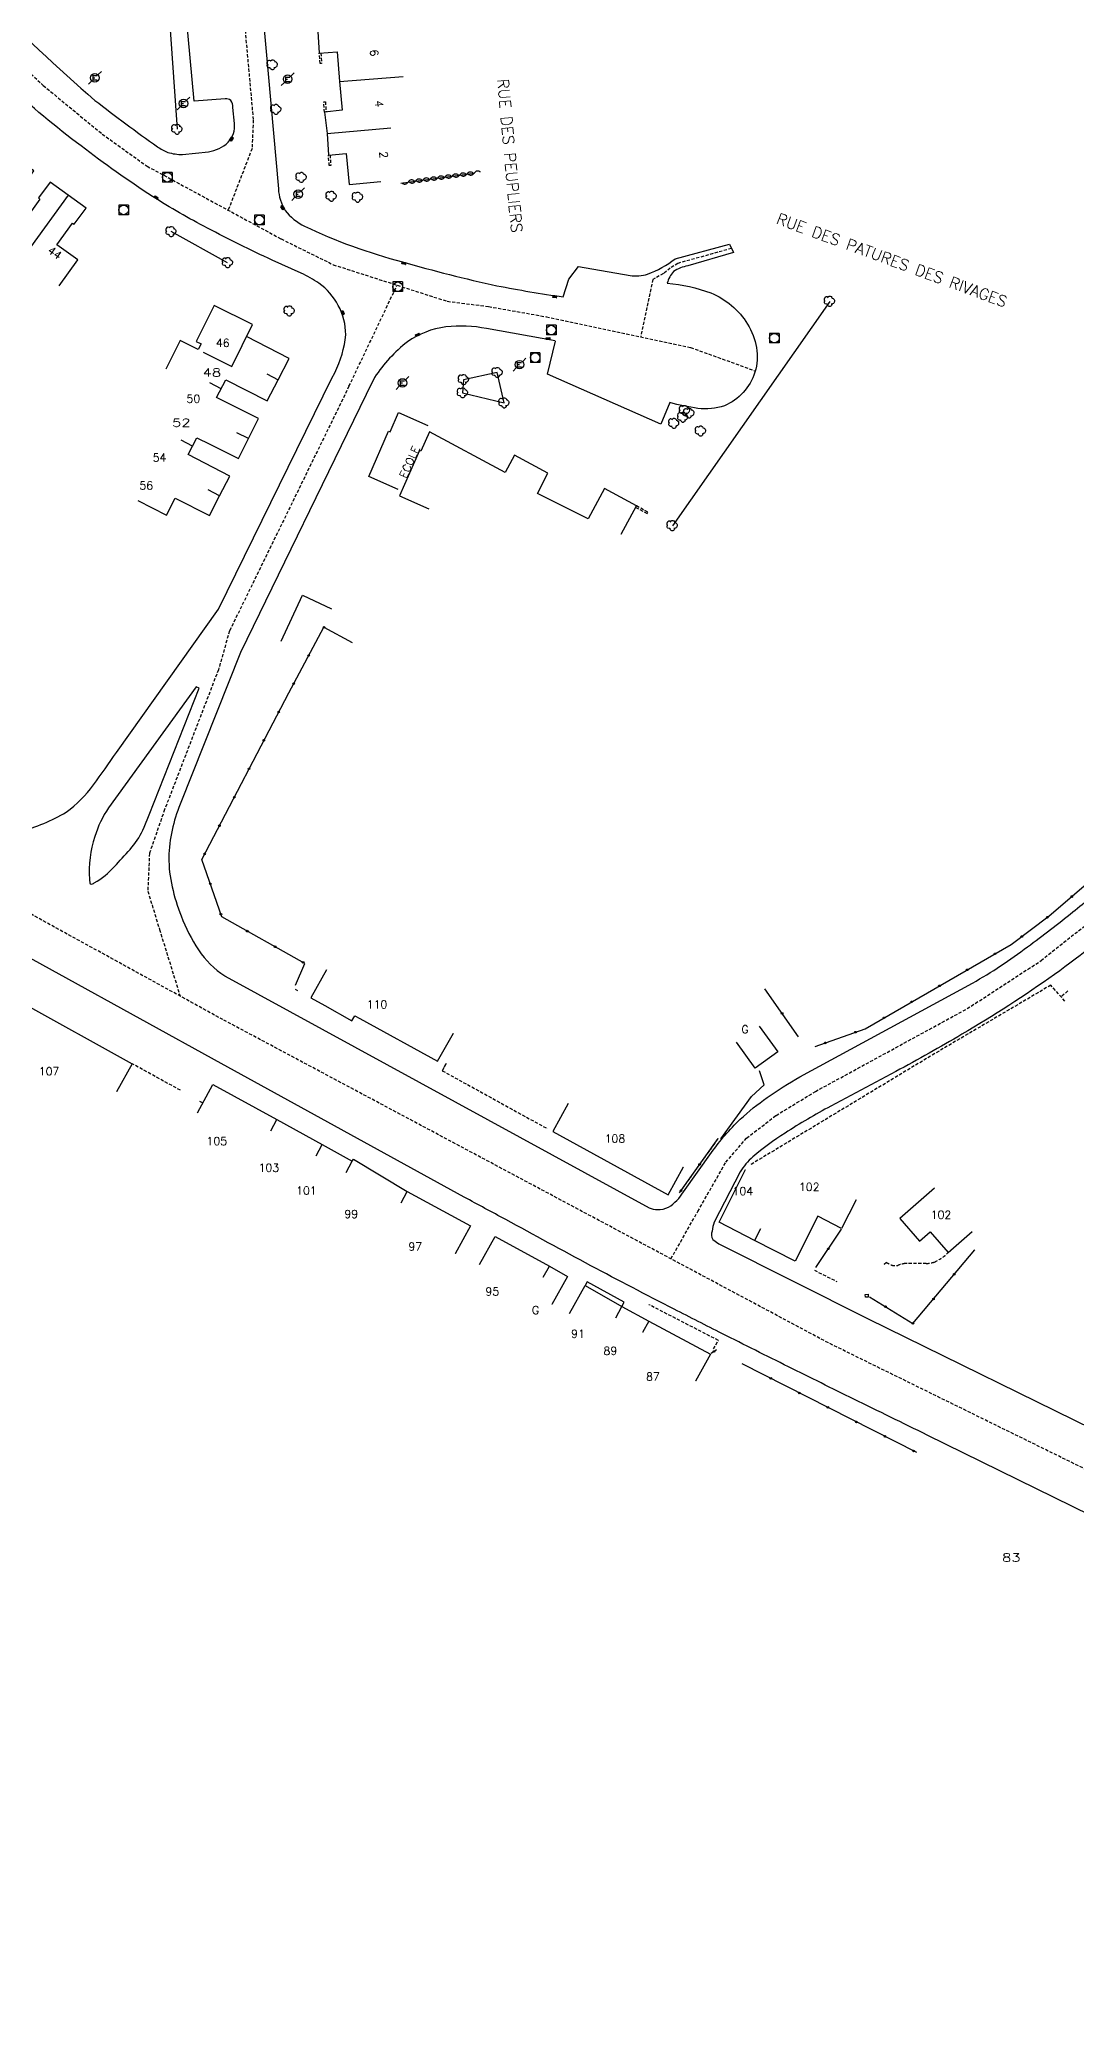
# Model space of a CAD drawing. Header units: millimetres. Extents: x 108999 to 110000, y 127999 to 129001.
# Drawn here: x 109572.3 to 109734.2, y 128439.6 to 128747.2 of the extents above; entities that cross this region are included whole.
import ezdxf
from ezdxf.enums import TextEntityAlignment as Align

# ---------------------------------------------------------------- set-up
doc = ezdxf.new("R2010")
doc.units = ezdxf.units.MM
doc.linetypes.add('DASHED', pattern=[0.75, 0.5, -0.25])
doc.layers.get('0').update_dxf_attribs({"linetype": 'CONTINUOUS'})
for name, color, linetype in [('W0001', 6, 'DASHED'), ('W0008', 7, 'CONTINUOUS'), ('W0100', 7, 'CONTINUOUS'), ('W0112', 1, 'DASHED'), ('W0300', 7, 'CONTINUOUS'), ('W0302', 3, 'CONTINUOUS'), ('W0310', 3, 'CONTINUOUS'), ('W0322', 7, 'CONTINUOUS'), ('W0400', 7, 'CONTINUOUS'), ('W0420', 7, 'CONTINUOUS'), ('W0471', 7, 'CONTINUOUS'), ('W0989', 7, 'CONTINUOUS'), ('W0991', 7, 'CONTINUOUS'), ('W1102', 7, 'CONTINUOUS')]:
    doc.layers.add(name, color=color, linetype=linetype)
doc.styles.get("Standard").update_dxf_attribs({"font": 'romans.shx', "width": 0.85})

# ---------------------------------------------------------------- blocks, each defined once
blk = doc.blocks.new('T300')
for p, q in [((-0.8, 0.51), (-0.86, 0.34)), ((-0.86, 0.34), (-0.86, 0.17)), ((-0.86, 0.17), (-0.74, 0.06)), ((-0.69, 0.63), (-0.8, 0.51)), ((-0.8, -0.06), (-0.74, 0.06)), ((-0.74, 0.06), (-0.69, 0.11)), ((-0.57, 0.69), (-0.69, 0.63)), ((-0.46, 0.69), (-0.57, 0.69)), ((-0.29, 0.63), (-0.46, 0.69)), ((-0.29, 0.63), (-0.17, 0.74)), ((-0.23, 0.57), (-0.29, 0.63)), ((-0.17, 0.74), (-0.06, 0.8)), ((-0.06, 0.8), (0.06, 0.8)), ((0.06, 0.8), (0.23, 0.74)), ((0.23, 0.74), (0.34, 0.63)), ((0.34, 0.63), (0.4, 0.51)), ((0.46, 0.46), (0.34, 0.46)), ((0.4, 0.51), (0.4, 0.46)), ((0.57, 0.4), (0.46, 0.46)), ((0.57, 0.4), (0.69, 0.29)), ((0.69, 0.29), (0.74, 0.17)), ((0.74, 0.06), (0.69, -0.17)), ((0.74, 0.17), (0.74, 0.06)), ((-0.8, -0.17), (-0.8, -0.06)), ((-0.8, -0.23), (-0.8, -0.17)), ((-0.74, -0.34), (-0.8, -0.23)), ((-0.69, -0.4), (-0.74, -0.34)), ((-0.51, -0.46), (-0.69, -0.4)), ((-0.4, -0.46), (-0.51, -0.46)), ((-0.4, -0.46), (-0.34, -0.46)), ((-0.34, -0.46), (-0.34, -0.4)), ((-0.34, -0.51), (-0.34, -0.46)), ((-0.29, -0.63), (-0.34, -0.51)), ((-0.17, -0.74), (-0.29, -0.63)), ((-0.06, -0.8), (-0.17, -0.74)), ((0.06, -0.8), (-0.06, -0.8)), ((0.17, -0.74), (0.06, -0.8)), ((0.23, -0.69), (0.17, -0.74)), ((0.29, -0.46), (0.23, -0.46)), ((0.29, -0.63), (0.23, -0.69)), ((0.46, -0.4), (0.29, -0.46)), ((0.34, -0.51), (0.29, -0.63)), ((0.34, -0.51), (0.34, -0.46)), ((0.57, -0.34), (0.46, -0.4)), ((0.63, -0.29), (0.57, -0.34)), ((0.69, -0.17), (0.63, -0.29))]:
    blk.add_line(p, q)
blk = doc.blocks.new('T400')
for p, q in [((-0.15, 0.3), (0.15, 0.3)), ((-0.15, -0.25), (-0.15, 0.3)), ((-0.15, 0.15), (0.15, 0.15)), ((-0.15, 0), (0.15, 0)), ((0.15, 0.3), (0.15, -0.25)), ((-0.15, -0.15), (0.15, -0.15)), ((-0.15, -0.25), (-0.15, -0.3)), ((-0.15, -0.3), (0.15, -0.3)), ((0.15, -0.3), (0.15, -0.25))]:
    blk.add_line(p, q)
blk = doc.blocks.new('T420')
for p, q in [((0.75, 0.75), (-0.75, 0.75)), ((-0.75, 0.75), (-0.75, -0.75)), ((0.75, 0.75), (0.75, -0.75)), ((0.75, -0.75), (-0.75, -0.75))]:
    blk.add_line(p, q)
blk.add_ellipse((0, 0), major_axis=(-0.53, 0.53), ratio=1, start_param=3.926991, end_param=10.210176)
blk = doc.blocks.new('T471')
for p, q in [((-0.333334, 0.333334), (-0.333334, -0.333334)), ((-0.333334, 0.333334), (0.333334, 0.333334)), ((-0.333334, 0), (0, 0)), ((0.500001, 0.500001), (1.000002, 1.000002)), ((-0.500001, -0.500001), (-1.000002, -1.000002)), ((-0.333334, -0.333334), (0.333334, -0.333334))]:
    blk.add_line(p, q)
blk.add_ellipse((0, 0), major_axis=(0.471405, 0.471405), ratio=1, start_param=5.4977871438, end_param=11.780972451)
blk = doc.blocks.new('t310o')
at = {"color": 0, "linetype": 'Continuous'}
for centre, start, end in [((-0.5, 0.38), 216.8699, 323.1304), ((0.5, -0.37), 36.8699, 143.1303)]:
    blk.add_arc(centre, 0.625, start, end, dxfattribs=at)
blk = doc.blocks.new('OH01')
at = {"layer": 'W0322', "color": 0}
for radius in [0.25, 0.15]:
    blk.add_circle((0, 0), radius, dxfattribs=at)

msp = doc.modelspace()

# ---------------------------------------------------------------- linework, layer by layer
at = {"layer": 'W0001'}
for points in [[(109592.51, 128879.88), (109593.05, 128873.68), (109595.5, 128846.74), (109599.03, 128808.22), (109603.24, 128762.08), (109605.72, 128734.61), (109605.53, 128730.16), (109601.81, 128720.54)], [(109566.68, 128746.01), (109572.94, 128740.02), (109582.15, 128732.44), (109589.14, 128727.42), (109610.07, 128716.06), (109618.21, 128712.03), (109636.01, 128706.31), (109642.46, 128705.5), (109651.49, 128703.89), (109673.99, 128699.11), (109684.1, 128695.43)], [(109680.39, 128714.57), (109672, 128712.23), (109670.83, 128711.5), (109669.74, 128710.65), (109668.12, 128709.72), (109666.21, 128700.76)], [(109620.67, 128693.04), (109628.18, 128708.83)], [(109620.67, 128693.04), (109602.02, 128654.82), (109600.29, 128648.77), (109591.89, 128626.92), (109589.52, 128620.1), (109589.26, 128614.17), (109591.09, 128608.21), (109594.3, 128597.79), (109594.3, 128597.79)], [(110000, 128409.46), (109961.62, 128421.5), (109912.08, 128437.22), (109889.28, 128448.54), (109770.88, 128506.54), (109695.5, 128543.62), (109600.99, 128594.11), (109519.68, 128638.83), (109519.68, 128638.83)], [(109670.93, 128556.77), (109675.12, 128564.15), (109679.5, 128571.84), (109682.74, 128575.61), (109687.34, 128579.16), (109693.48, 128582.89), (109717.18, 128595.83), (109728.7, 128603.33), (109741.32, 128613.4)]]:
    msp.add_lwpolyline(points, dxfattribs=at)
at = {"layer": 'W0008', "flags": 128}
for points in [[(109604.91, 128776.67), (109609.64, 128723.88, 0.1242), (109610.71, 128720.51, 0.1137), (109613.72, 128718.05, 0.0481), (109629, 128712.49, 0.0165), (109643.77, 128708.74, 0.0129), (109654.1, 128707.01)], [(109563.92, 128753.68, 0.0183), (109581, 128737.7, 0.0117), (109590.76, 128730.46, 0.0566), (109592.37, 128729.58, 0.0724), (109594.68, 128729.23), (109598.73, 128729.65, 0.1364), (109601.83, 128731.15, 0.2051), (109602.81, 128734.08), (109602.55, 128736.59, 0.1635), (109602.22, 128737.69, 0.2038), (109601.35, 128737.95), (109596.48, 128737.58), (109594.69, 128757.37)], [(109618.01, 128694.32), (109618.45, 128695.16, 0.0953), (109620.16, 128701.08, 0.1265), (109619, 128705.66, 0.1152), (109615.97, 128709.15, 0.0412), (109613.2, 128710.71), (109608.67, 128712.74, -0.0099), (109598.56, 128717.74, -0.0204), (109589.99, 128722.7, -0.0208), (109578.87, 128730.58, -0.0307), (109567.4, 128740.2, 0.0048)], [(109654.1, 128707.01), (109655, 128709.78), (109656.51, 128711.73), (109664.54, 128710.34, 0.1155), (109667.29, 128710.57, 0.0794), (109671.58, 128712.94), (109680.09, 128715.22), (109680.7, 128713.91), (109673.55, 128711.85, 0.1054), (109671.35, 128710.96, 0.1199), (109670.34, 128709.14, -0.0682), (109677.17, 128707.62, -0.0741), (109680.39, 128705.65, -0.0826), (109682.89, 128702.75, -0.0935), (109684.26, 128699.08, -0.1183), (109684.04, 128695.22, -0.1091), (109682.19, 128692.07, -0.1127), (109679.27, 128690.01, -0.1222), (109675.14, 128689.59, -0.0347), (109670.73, 128690.5), (109669.36, 128687.12), (109651.66, 128694.92), (109652.88, 128700.11)], [(109652.84, 128700.13), (109642.13, 128702.05, 0.0787), (109635.8, 128702.32, 0.1192), (109629.78, 128699.99, 0.0782), (109624.67, 128694.43), (109623.34, 128691.76)]]:
    msp.add_lwpolyline(points, format="xyb", dxfattribs=at)
at = {"layer": 'W0008'}
for points in [[(109519.59, 128645.85), (109560.8, 128623.17, 0.156), (109564.9, 128622.52, 0.0444), (109569.3, 128623.54, 0.0776), (109576.52, 128626.53, 0.078), (109580.77, 128630.78, 0.0096), (109584.37, 128635.84), (109600.3, 128658.2), (109618.01, 128694.32), (109618.01, 128694.32)], [(109623.34, 128691.76), (109603.75, 128651.44), (109594.32, 128627.76, 0.0912), (109592.55, 128619.48, 0.0572), (109593.06, 128614.85, 0.0393), (109594.47, 128610.31, 0.056), (109597.19, 128605, 0.1048), (109601.28, 128600.95), (109601.35, 128600.9), (109667.55, 128564.72, 0.1221), (109668.82, 128564.44, 0.1192), (109670.56, 128564.81, 0.1182), (109672.87, 128567.22), (109677.25, 128573.36, -0.0496), (109681.74, 128578.55, -0.0333), (109685.94, 128581.93, -0.0302), (109691.07, 128585.17), (109718, 128599.82, 0.0341), (109726.59, 128605.49, 0.0103), (109733.67, 128610.93, 0.01), (109739.41, 128615.72)], [(109589.47, 128626.08), (109597.29, 128645.87), (109596.83, 128646.11), (109583.15, 128627.19, 0.0812), (109581, 128622.7, 0.0952), (109580.14, 128616.04, 0.0169), (109580.19, 128615.6, 0.123), (109580.27, 128615.32, 0.282), (109580.91, 128615.47, 0.089), (109584.04, 128618.04, 0.0135), (109586.49, 128620.71, 0.0668), (109588.5, 128623.71), (109588.72, 128624.18), (109589.47, 128626.08), (109589.47, 128626.08)], [(109743.24, 128611.09, -0.0235), (109730.81, 128601.17, -0.0219), (109716.35, 128591.83, -0.0117), (109706.02, 128586), (109695.88, 128580.6, 0.0217), (109688.75, 128576.39, 0.039), (109683.73, 128572.67, 0.09), (109681.75, 128570.32), (109677.66, 128562.46, 0.08), (109677.38, 128561.07, 0.2535), (109677.47, 128559.78), (109678.38, 128559.07), (109678.38, 128559.07)], [(109853.43, 128422.9), (109866.74, 128447.94, 0.1109), (109867.52, 128450.53, 0.1069), (109867.36, 128451.69, 0.1778), (109865.82, 128453.17), (109850.45, 128460.71), (109756.3, 128506.92), (109710.94, 128529.21, -0.0002), (109699.47, 128534.84, -0.0011), (109689.27, 128539.89, -0.0015), (109678.95, 128545.06, -0.0015), (109671.42, 128548.89, -0.0043), (109658.43, 128555.68, -0.0013), (109645.14, 128562.88, -0.0017), (109638.66, 128566.39), (109600.7, 128587.27), (109562.71, 128608.17), (109559.96, 128606.86), (109554.73, 128609.78, 0.1728), (109553.64, 128609.95, 0.2176), (109552.5, 128609.19), (109551.26, 128606.95), (109551.26, 128606.95)], [(109678.38, 128559.07), (109701.73, 128547.36), (109739.63, 128528.72), (109785.46, 128506.17), (109835.26, 128481.76), (109863.58, 128467.91), (109872.02, 128463.76, 0.0807), (109874.18, 128463.1, 0.0771), (109876.51, 128463.17, 0.1325), (109878.78, 128464.1), (109884.3, 128468.82), (109973.78, 128550.08), (109976.61, 128552.72), (109995.37, 128569.8, 0.006002), (110000, 128574.15, 0.0044)]]:
    msp.add_lwpolyline(points, format="xyb", dxfattribs=at)
msp.add_lwpolyline([(109663.28, 128549.3), (109663.61, 128549.98), (109657.84, 128553.16), (109657.54, 128552.59), (109657.54, 128552.59)], dxfattribs=at)
at = {"layer": 'W0100', "flags": 128}
for points in [[(109621.24, 128773.32), (109616.26, 128772.84), (109616.73, 128767.98), (109613.93, 128767.71), (109614.32, 128764.39), (109614.56, 128760.95), (109617.31, 128761.2), (109617.73, 128756.74), (109618.28, 128752.16), (109615.39, 128751.81), (109615.8, 128748.44), (109616.03, 128745.06), (109618.8, 128745.29), (109619.19, 128740.62), (109619.6, 128736.16), (109616.85, 128735.85), (109617.24, 128732.5), (109617.46, 128729.15), (109620.22, 128729.38), (109620.68, 128724.54), (109625.66, 128725.01)], [(109575.42, 128708.73), (109578.34, 128712.79), (109575.05, 128715.15), (109577.51, 128718.52), (109577.78, 128718.36), (109579.62, 128720.84), (109576.82, 128722.87), (109574, 128724.92), (109572.19, 128722.46), (109572.43, 128722.28), (109569.94, 128718.82), (109566.97, 128720.96), (109569.4, 128724.34), (109569.68, 128724.17), (109571.49, 128726.67), (109568.35, 128728.94), (109565.42, 128731.07), (109561.72, 128725.96), (109562.42, 128725.45), (109561.84, 128724.65), (109559.26, 128726.49), (109556.34, 128722.43)], [(109597.89, 128698.38), (109602.36, 128696.14), (109605.63, 128702.68), (109599.64, 128705.68), (109596.82, 128700.04), (109597.59, 128699.65), (109597.14, 128698.76), (109594.3, 128700.18), (109592.06, 128695.71)], [(109663.18, 128669.95), (109665.55, 128674.35), (109660.53, 128677.05), (109657.98, 128672.31), (109650.12, 128676.31), (109651.72, 128679.46), (109646.5, 128682.27), (109645.06, 128679.55), (109633.23, 128685.92), (109631.9, 128682.89), (109631.66, 128683), (109628.56, 128675.93), (109633.14, 128673.92)]]:
    msp.add_lwpolyline(points, dxfattribs=at)
at = {"layer": 'W0112'}
for p, q in [((109701.24, 128551.19), (109701.69, 128551.22)), ((109701.27, 128550.74), (109701.24, 128551.19)), ((109701.72, 128550.77), (109701.27, 128550.74)), ((109701.69, 128551.22), (109701.72, 128550.77))]:
    msp.add_line(p, q, dxfattribs=at)
for points in [[(109616.28, 128745.08), (109616.4, 128743.48), (109616.16, 128743.46), (109616.03, 128745.06)], [(109616.85, 128735.85), (109616.73, 128737.47), (109616.98, 128737.49), (109617.09, 128735.88)], [(109617.71, 128729.17), (109617.84, 128727.52), (109617.59, 128727.5), (109617.46, 128729.15)], [(109665.43, 128674.13), (109667.19, 128673.18), (109667.31, 128673.4), (109665.55, 128674.35)], [(109612.66, 128598.63), (109612.31, 128598.8), (109612.31, 128598.8)], [(109732.42, 128597), (109730.22, 128599.49), (109712.11, 128588.81), (109683.35, 128571.45), (109683.35, 128571.45)], [(109732.87, 128598.59), (109731.82, 128597.68), (109731.82, 128597.68)], [(109594.36, 128583.08), (109586.8, 128587.22), (109586.8, 128587.22)], [(109635.24, 128586.09), (109635.84, 128587.28), (109635.23, 128586.13), (109651.65, 128577.07), (109651.65, 128577.07)], [(109597.8, 128581.1), (109597.37, 128581.33), (109597.37, 128581.33)], [(109672.28, 128567.08), (109678.36, 128575.58), (109678.36, 128575.58)], [(109693.31, 128554.98), (109696.81, 128553.21), (109696.81, 128553.21)], [(109677.59, 128542.68), (109678.33, 128544.01), (109667.5, 128549.59), (109667.5, 128549.59)]]:
    msp.add_lwpolyline(points, dxfattribs=at)
msp.add_lwpolyline([(109714.19, 128557.73, -0.096), (109712.05, 128556.25, -0.0857), (109710.78, 128556.03), (109707.48, 128556.02, 0.0519), (109706.33, 128555.73, -0.1228), (109705.4, 128555.76, -0.0661), (109704.57, 128556.18), (109704.14, 128555.82), (109704.14, 128555.82)], format="xyb", dxfattribs=at)
at = {"layer": 'W0302', "flags": 128}
for points in [[(109592.18, 128756.91), (109593.84, 128733.18)], [(109601.73, 128712.34), (109592.92, 128717.19)], [(109695.71, 128706.3), (109671.15, 128671.26)], [(109643.82, 128695.19), (109638.56, 128694.07), (109638.41, 128692.01), (109644.89, 128690.44), (109643.82, 128695.19)]]:
    msp.add_lwpolyline(points, dxfattribs=at)
at = {"layer": 'W0310', "flags": 128}
msp.add_lwpolyline([(109628.76, 128724.78), (109640.27, 128726.34)], dxfattribs=at)
at = {"layer": 'W0310'}
for points in [[(109610.09, 128653.25), (109613.41, 128660.39), (109617.94, 128658.28), (109617.94, 128658.28)], [(109678.72, 128575.5), (109683.49, 128582.09), (109685.46, 128583.94), (109684.76, 128586.13), (109684.76, 128586.13)]]:
    msp.add_lwpolyline(points, dxfattribs=at)
at = {"layer": 'W0322'}
for points in [[(109693.44, 128589.92), (109701.24, 128592.69), (109724.01, 128605.84), (109729.99, 128610.33), (109755.63, 128632.28), (109772.42, 128646.37), (109813.37, 128681.5), (109813.37, 128681.5)], [(109612.31, 128599.48), (109613.77, 128602.9), (109600.82, 128610.16), (109597.71, 128619.15), (109611.26, 128645.16), (109616.76, 128655.39), (109621.17, 128653.02), (109621.17, 128653.02)], [(109690.84, 128591.44), (109685.59, 128598.9), (109685.59, 128598.9)], [(109672.26, 128567.08), (109678.29, 128575.56), (109678.29, 128575.56)], [(109693.54, 128555.38), (109697.53, 128561.4), (109697.53, 128561.4)], [(109701.9, 128550.81), (109708.69, 128546.67), (109718.36, 128558.14), (109718.36, 128558.14)], [(109678.05, 128542.56), (109677.19, 128541.99), (109677.19, 128541.99)], [(109709.3, 128526.49), (109682.05, 128540.33), (109682.05, 128540.33)]]:
    msp.add_lwpolyline(points, dxfattribs=at)
at = {"layer": 'W1102'}
for p, q in [((109619.19, 128740.62), (109629.15, 128741.45)), ((109617.24, 128732.5), (109627.19, 128733.41)), ((109576.82, 128722.87), (109570.95, 128714.78))]:
    msp.add_line(p, q, dxfattribs=at)
for points in [[(109587.73, 128675.21), (109592.17, 128672.92), (109593.54, 128675.58), (109598.88, 128672.84), (109600.47, 128675.92), (109602.06, 128679.01), (109595.57, 128682.36), (109596.94, 128685.01), (109598.93, 128684.01), (109603.4, 128681.76), (109604.96, 128684.88), (109606.53, 128688), (109602.06, 128690.24), (109600, 128691.27), (109601.43, 128694.06), (109607.9, 128690.74), (109609.61, 128694.07), (109611.31, 128697.4), (109604.69, 128700.79)], [(109600.72, 128692.66), (109598.94, 128693.57), (109598.94, 128693.57)], [(109607.83, 128694.98), (109609.61, 128694.07), (109609.61, 128694.07)], [(109628.33, 128676.94), (109623.75, 128678.95), (109626.86, 128686.02), (109627.09, 128685.92), (109628.42, 128688.94), (109633, 128686.93), (109633, 128686.93)], [(109596.25, 128683.68), (109594.48, 128684.6), (109594.48, 128684.6)], [(109604.96, 128684.88), (109603.18, 128685.79), (109603.18, 128685.79)], [(109600.47, 128675.92), (109598.69, 128676.84), (109598.69, 128676.84)], [(109617.17, 128601.89), (109614.72, 128597.53), (109616.9, 128596.3), (109621.11, 128593.93), (109621.57, 128594.73), (109622.34, 128594.31), (109634.51, 128587.65), (109636.97, 128592.01), (109636.97, 128592.01)], [(109563.79, 128594.25), (109566.21, 128598.62), (109569.38, 128596.9), (109586.8, 128587.22), (109584.37, 128582.85), (109584.37, 128582.85)], [(109684.71, 128593.11), (109687.63, 128589.06), (109684.09, 128586.51), (109681.17, 128590.57), (109681.17, 128590.57)], [(109597.04, 128579.58), (109599.44, 128583.96), (109609.4, 128578.51), (109616.48, 128574.59), (109621.17, 128571.98), (109621.38, 128572.32), (109629.76, 128567.25), (109639.62, 128561.91), (109637.24, 128557.51), (109637.24, 128557.51)], [(109654.87, 128581.01), (109652.47, 128576.62), (109670.5, 128566.74), (109672.91, 128571.12), (109672.91, 128571.12)], [(109608.45, 128576.75), (109609.4, 128578.51), (109609.4, 128578.51)], [(109615.53, 128572.84), (109616.48, 128574.59), (109616.48, 128574.59)], [(109620.22, 128570.22), (109621.17, 128571.98), (109621.17, 128571.98)], [(109699.82, 128565.97), (109697.55, 128561.51), (109693.86, 128563.39), (109690.3, 128556.41), (109683.98, 128559.64), (109678.43, 128562.46), (109682.57, 128570.68), (109682.57, 128570.68)], [(109628.81, 128565.49), (109629.76, 128567.25), (109629.76, 128567.25)], [(109712.07, 128567.79), (109706.63, 128563.06), (109709.71, 128559.51), (109711.38, 128560.96), (109714.19, 128557.73), (109717.96, 128561.01), (109717.96, 128561.01)], [(109684.89, 128561.42), (109683.98, 128559.64), (109683.98, 128559.64)], [(109641.05, 128555.86), (109643.47, 128560.23), (109651.96, 128555.62), (109654.78, 128553.97), (109652.35, 128549.6), (109652.35, 128549.6)], [(109650.99, 128553.87), (109651.96, 128555.62), (109651.96, 128555.62)], [(109655.09, 128548.23), (109657.55, 128552.59), (109663.28, 128549.3), (109667.48, 128546.99), (109677.08, 128541.85), (109674.74, 128537.64), (109674.74, 128537.64)], [(109662.3, 128547.56), (109663.28, 128549.3), (109663.28, 128549.3)], [(109667.48, 128546.99), (109666.5, 128545.25), (109666.5, 128545.25)]]:
    msp.add_lwpolyline(points, dxfattribs=at)

# ---------------------------------------------------------------- block references
at = {"layer": 'W0300'}
for p in [(109608.72, 128743.25), (109609.27, 128736.28), (109593.84, 128733.18), (109613.24, 128725.66), (109617.93, 128722.7), (109622.03, 128722.57), (109592.92, 128717.19), (109601.73, 128712.34), (109611.37, 128704.79), (109695.71, 128706.3), (109638.56, 128694.07), (109643.82, 128695.19), (109638.41, 128692.01), (109644.89, 128690.44), (109671.39, 128687.24), (109672.79, 128688.2), (109673.08, 128689.26), (109673.76, 128688.84), (109675.57, 128686.04), (109671.15, 128671.26)]:
    msp.add_blockref('T300', p, dxfattribs=at)
at = {"layer": 'W0310', "rotation": 7.733071636935514}
for p in [(109629.91, 128724.94), (109631.05, 128725.09), (109632.2, 128725.25), (109633.34, 128725.4), (109634.49, 128725.56), (109635.63, 128725.71), (109636.78, 128725.87), (109637.92, 128726.02), (109639.06, 128726.18), (109640.21, 128726.33)]:
    msp.add_blockref('t310o', p, dxfattribs=at)
at = {"layer": 'W0322', "yscale": 0.5, "zscale": 0.5}
for p, xscale, rotation in [((109616.76, 128655.39), 0.5, 61.69069083991942), ((109614.39, 128650.99), 0.5, 61.69069083991942), ((109612.02, 128646.58), 0.5, 61.69069083991942), ((109609.69, 128642.16), 0.4999999999999997, 62.48765083564362), ((109607.38, 128637.73), 0.4999999999999997, 62.48765083564362), ((109605.07, 128633.29), 0.4999999999999997, 62.48765083564362), ((109602.76, 128628.86), 0.4999999999999997, 62.48765083564362), ((109600.45, 128624.42), 0.4999999999999997, 62.48765083564362), ((109598.14, 128619.99), 0.4999999999999997, 62.48765083564362), ((109599.03, 128615.32), 0.5, 109.0670006003733), ((109733.5, 128613.34), 0.5, 40.55432127236647), ((109600.67, 128610.59), 0.5, 109.0670006003733), ((109729.69, 128610.11), 0.4999999999999998, 36.90530827167701), ((109604.78, 128607.94), 0.5, 150.7323969598803), ((109725.69, 128607.1), 0.4999999999999998, 36.90530827167701), ((109609.14, 128605.49), 0.5, 150.7323969598803), ((109721.5, 128604.39), 0.5, 30.0219106110376), ((109613.51, 128603.05), 0.5, 150.7323969598803), ((109717.17, 128601.89), 0.5, 30.0219106110376), ((109712.84, 128599.39), 0.5, 30.0219106110376), ((109688.28, 128595.08), 0.5, 125.1506329312136), ((109708.51, 128596.89), 0.5, 30.0219106110376), ((109699.73, 128592.15), 0.5, 19.55305500490299), ((109704.18, 128594.39), 0.5, 30.0219106110376), ((109695.02, 128590.48), 0.5, 19.55305500490299), ((109675.39, 128571.48), 0.5, 54.56753133883267), ((109672.49, 128567.41), 0.5, 54.56753133883267), ((109695.48, 128558.31), 0.5, 56.41990926602964), ((109715.14, 128554.32), 0.5, 49.85693817537079), ((109704.42, 128549.28), 0.5, 328.6346764457661), ((109711.91, 128550.49), 0.5, 49.85693817537079), ((109708.69, 128546.67), 0.5, 328.6346764457661), ((109677.64, 128542.28), 0.4999999999999998, 213.2911988727238), ((109686.51, 128538.07), 0.5, 153.0803753599621), ((109690.96, 128535.8), 0.5, 153.0803753599621), ((109695.42, 128533.54), 0.5, 153.0803753599621), ((109699.88, 128531.28), 0.5, 153.0803753599621), ((109704.34, 128529.01), 0.5, 153.0803753599621), ((109708.8, 128526.75), 0.5, 153.0803753599621)]:
    msp.add_blockref('OH01', p, dxfattribs=dict(at, xscale=xscale, rotation=rotation))
at = {"layer": 'W0400'}
for p, rotation in [((109602.33, 128731.64), 147.2150874120665), ((109590.56, 128722.52), 56.10997233480766), ((109610.3, 128720.93), 209.6418100305915), ((109629.27, 128712.26), 75.40314427908656), ((109652.79, 128707.03), 81.02075978344017), ((109619.67, 128704.52), 18.35771229617872), ((109631.38, 128701.06), 115.9423568778411), ((109651.75, 128700.48), 90)]:
    msp.add_blockref('T400', p, dxfattribs=dict(at, rotation=rotation))
at = {"layer": 'W0420'}
for p in [(109592.31, 128725.69), (109585.49, 128720.59), (109606.69, 128719), (109628.28, 128708.58), (109652.24, 128701.81), (109687.07, 128700.55), (109649.73, 128697.51)]:
    msp.add_blockref('T420', p, dxfattribs=at)
at = {"layer": 'W0471'}
for p in [(109581.01, 128741.23), (109611.09, 128741), (109594.83, 128737.21), (109612.74, 128723.06), (109647.28, 128696.42), (109629.01, 128693.56)]:
    msp.add_blockref('T471', p, dxfattribs=at)

# ---------------------------------------------------------------- texts
at = {"layer": 'W0989'}
for s, rotation, p in [('RUE DES PEUPLIERS', 275.2374, (109645.79, 128729.05)), ('RUE DES PATURES DES RIVAGES', 339.796, (109705.42, 128712.74))]:
    msp.add_text(s, height=1.75, rotation=rotation, dxfattribs=at).set_placement(p, align=Align.MIDDLE)
at = {"layer": 'W0991'}
for s, rotation, p in [('6', 274.7425, (109624.6, 128745.12)), ('4', 274.7425, (109625.38, 128737.16)), ('2', 275.4036, (109626.09, 128729.2)), ('44', 324.3084, (109574.75, 128713.89)), ('ECOLE', 65.8205, (109630.13, 128681.21))]:
    msp.add_text(s, height=1.25, rotation=rotation, dxfattribs=at).set_placement(p, align=Align.MIDDLE)
for s, p in [('46', (109600.97, 128699.81)), ('50', (109596.37, 128691.09)), ('54', (109591.09, 128681.9)), ('56', (109589.02, 128677.54)), ('110', (109625.05, 128596.48)), ('G', (109682.5, 128592.6)), ('107', (109573.85, 128586.04)), ('105', (109600.04, 128575.14)), ('108', (109662.18, 128575.53)), ('103', (109608.16, 128570.98)), ('101', (109614.02, 128567.41)), ('104', (109682.14, 128567.33)), ('102', (109692.51, 128567.98)), ('99', (109621.02, 128563.75)), ('102', (109713.08, 128563.63)), ('97', (109631.01, 128558.66)), ('95', (109643.04, 128551.65)), ('G', (109649.79, 128548.74)), ('91', (109656.41, 128545.05)), ('89', (109661.47, 128542.39)), ('87', (109668.1, 128538.35))]:
    msp.add_text(s, height=1.25, dxfattribs=at).set_placement(p, align=Align.MIDDLE)
for s, width, p, p2 in [('48', 1.311671, (109597.82, 128694.57), (109600.71, 128694.57)), ('52', 1.311717, (109593.05, 128686.73), (109595.94, 128686.73)), ('83', 1.311717, (109722.62, 128509.46), (109725.5, 128509.46))]:
    msp.add_text(s, height=1.25, dxfattribs=dict(at, width=width)).set_placement(p, p2, align=Align.FIT)

doc.saveas('drawing.dxf')
